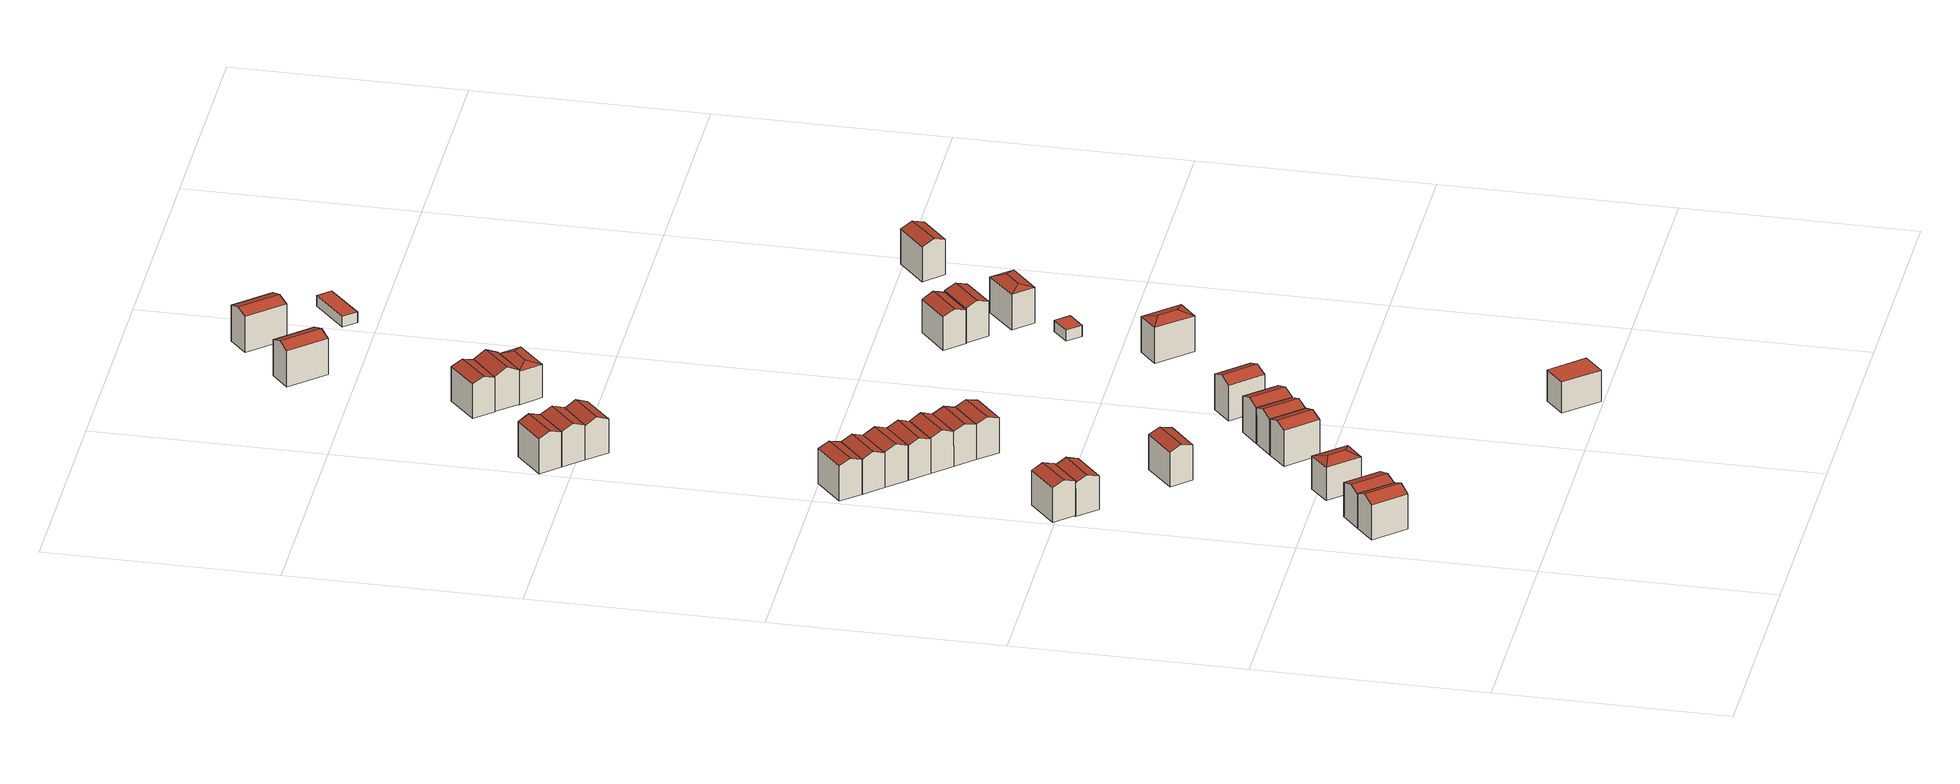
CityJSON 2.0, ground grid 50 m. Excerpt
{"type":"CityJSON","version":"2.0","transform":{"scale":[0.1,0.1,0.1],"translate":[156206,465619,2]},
"CityObjects":{
"building1":{"type":"Building","attributes":{"b3_bag_bag_overlap":0,"b3_bouwlagen":3,"b3_dak_type":"slanted","b3_extrusie":"standard","b3_h_dak_50p":10.98,"b3_h_dak_70p":11.37,"b3_h_dak_max":12.35,"b3_h_dak_min":8.84,"b3_h_maaiveld":3.07,"b3_h_nok":12.42,"b3_is_glas_dak":false,"b3_kas_warenhuis":false,"b3_kwaliteitsindicator":true,"b3_mutatie_ahn3_ahn4":false,"b3_mutatie_ahn4_ahn5":false,"b3_n_nok":3,"b3_n_vlakken":4,"b3_opp_buitenmuur":63.17,"b3_opp_dak_plat":0,"b3_opp_dak_schuin":60.24,"b3_opp_grond":46.14,"b3_opp_scheidingsmuur":130.45,"b3_rmse_lod12":1.21,"b3_rmse_lod13":1.21,"b3_rmse_lod22":0.187,"b3_t_run":31,"b3_val3dity_lod12":"[]","b3_val3dity_lod13":"[]","b3_val3dity_lod22":"[]","b3_volume_lod12":381.83,"b3_volume_lod13":381.83,"b3_volume_lod22":350.45,"geconstateerd":false,"oorspronkelijkbouwjaar":1989,"status":"Pand in gebruik"},"children":["building1-1"]},
"building1-1":{"type":"BuildingPart","parents":["building1"],"geometry":[{"type":"Solid","lod":"2.2","boundaries":[[[[0,1,2,3]],[[4,5,6,1,0]],[[7,6,5,8]],[[6,7,2,1]],[[7,8,9,3,2]],[[4,9,8,5]],[[9,4,0,3]]]],"semantics":{"surfaces":[{"type":"GroundSurface"},{"type":"WallSurface"},{"type":"RoofSurface"}],"values":[[0,1,2,1,1,2,1]]}}]},
"building2":{"type":"Building","attributes":{"b3_bag_bag_overlap":0,"b3_bouwlagen":3,"b3_dak_type":"slanted","b3_extrusie":"standard","b3_h_dak_50p":10.14,"b3_h_dak_70p":10.99,"b3_h_dak_max":12.25,"b3_h_dak_min":8.79,"b3_h_maaiveld":3.07,"b3_h_nok":12.4,"b3_is_glas_dak":false,"b3_kas_warenhuis":false,"b3_kwaliteitsindicator":false,"b3_mutatie_ahn3_ahn4":false,"b3_mutatie_ahn4_ahn5":false,"b3_n_nok":3,"b3_n_vlakken":5,"b3_opp_buitenmuur":120.42,"b3_opp_dak_plat":0,"b3_opp_dak_schuin":70.02,"b3_opp_grond":48.72,"b3_opp_scheidingsmuur":65.17,"b3_rmse_lod12":1.23,"b3_rmse_lod13":1.23,"b3_rmse_lod22":0.0437,"b3_t_run":43,"b3_val3dity_lod12":"[]","b3_val3dity_lod13":"[]","b3_val3dity_lod22":"[102]","b3_volume_lod12":389,"b3_volume_lod13":389,"b3_volume_lod22":353.54,"geconstateerd":false,"oorspronkelijkbouwjaar":1989,"status":"Pand in gebruik"},"children":["building2-1"]},
"building2-1":{"type":"BuildingPart","parents":["building2"],"geometry":[{"type":"Solid","lod":"2.2","boundaries":[[[[10,11,0,3]],[[12,13,14,15]],[[13,12,11,10]],[[12,15,16,0,11]],[[17,16,15,14]],[[16,17,3,0]],[[17,14,13,10,3]]]],"semantics":{"surfaces":[{"type":"GroundSurface"},{"type":"RoofSurface"},{"type":"WallSurface"}],"values":[[0,1,2,2,1,2,2]]}}]},
"building3":{"type":"Building","attributes":{"b3_bag_bag_overlap":0,"b3_bouwlagen":3,"b3_dak_type":"slanted","b3_extrusie":"standard","b3_h_dak_50p":10.69,"b3_h_dak_70p":11.42,"b3_h_dak_max":12.45,"b3_h_dak_min":9.1,"b3_h_maaiveld":3.35,"b3_h_nok":12.51,"b3_is_glas_dak":false,"b3_kas_warenhuis":false,"b3_kwaliteitsindicator":true,"b3_mutatie_ahn3_ahn4":false,"b3_mutatie_ahn4_ahn5":false,"b3_n_nok":1,"b3_n_vlakken":2,"b3_opp_buitenmuur":61.56,"b3_opp_dak_plat":0,"b3_opp_dak_schuin":58.92,"b3_opp_grond":45.25,"b3_opp_scheidingsmuur":123.88,"b3_rmse_lod12":1.24,"b3_rmse_lod13":1.24,"b3_rmse_lod22":0.0173,"b3_t_run":26,"b3_val3dity_lod12":"[]","b3_val3dity_lod13":"[]","b3_val3dity_lod22":"[]","b3_volume_lod12":366.42,"b3_volume_lod13":366.42,"b3_volume_lod22":335.42,"geconstateerd":false,"oorspronkelijkbouwjaar":1988,"status":"Pand in gebruik"},"children":["building3-1"]},
"building3-1":{"type":"BuildingPart","parents":["building3"],"geometry":[{"type":"Solid","lod":"2.2","boundaries":[[[[18,19,20,21]],[[22,23,24,25]],[[23,22,19,18]],[[22,25,26,20,19]],[[27,26,25,24]],[[26,27,21,20]],[[27,24,23,18,21]]]],"semantics":{"surfaces":[{"type":"GroundSurface"},{"type":"RoofSurface"},{"type":"WallSurface"}],"values":[[0,1,2,2,1,2,2]]}}]},
"building4":{"type":"Building","attributes":{"b3_bag_bag_overlap":0,"b3_bouwlagen":3,"b3_dak_type":"slanted","b3_extrusie":"standard","b3_h_dak_50p":10.3,"b3_h_dak_70p":10.97,"b3_h_dak_max":12.4,"b3_h_dak_min":9.08,"b3_h_maaiveld":3.22,"b3_h_nok":12.5,"b3_is_glas_dak":false,"b3_kas_warenhuis":false,"b3_kwaliteitsindicator":true,"b3_mutatie_ahn3_ahn4":false,"b3_mutatie_ahn4_ahn5":false,"b3_n_nok":1,"b3_n_vlakken":3,"b3_opp_buitenmuur":116.33,"b3_opp_dak_plat":0,"b3_opp_dak_schuin":62.72,"b3_opp_grond":47.18,"b3_opp_scheidingsmuur":62.07,"b3_rmse_lod12":1.08,"b3_rmse_lod13":1.08,"b3_rmse_lod22":0.0314,"b3_t_run":31,"b3_val3dity_lod12":"[]","b3_val3dity_lod13":"[]","b3_val3dity_lod22":"[]","b3_volume_lod12":365.57,"b3_volume_lod13":365.57,"b3_volume_lod22":340.13,"geconstateerd":false,"oorspronkelijkbouwjaar":1988,"status":"Pand in gebruik"},"children":["building4-1"]},
"building4-1":{"type":"BuildingPart","parents":["building4"],"geometry":[{"type":"Solid","lod":"2.2","boundaries":[[[[28,29,30,31]],[[32,33,34,29,28]],[[35,34,33,36]],[[34,35,30,29]],[[35,36,37,31,30]],[[32,37,36,33]],[[37,32,28,31]]]],"semantics":{"surfaces":[{"type":"GroundSurface"},{"type":"WallSurface"},{"type":"RoofSurface"}],"values":[[0,1,2,1,1,2,1]]}}]},
"building5":{"type":"Building","attributes":{"b3_bag_bag_overlap":0,"b3_bouwlagen":3,"b3_dak_type":"slanted","b3_extrusie":"standard","b3_h_dak_50p":10.14,"b3_h_dak_70p":10.88,"b3_h_dak_max":12.33,"b3_h_dak_min":8.93,"b3_h_maaiveld":3.07,"b3_h_nok":12.43,"b3_is_glas_dak":false,"b3_kas_warenhuis":false,"b3_kwaliteitsindicator":true,"b3_mutatie_ahn3_ahn4":false,"b3_mutatie_ahn4_ahn5":false,"b3_n_nok":1,"b3_n_vlakken":3,"b3_opp_buitenmuur":113.74,"b3_opp_dak_plat":0,"b3_opp_dak_schuin":61.59,"b3_opp_grond":45.91,"b3_opp_scheidingsmuur":63.94,"b3_rmse_lod12":1.09,"b3_rmse_lod13":1.09,"b3_rmse_lod22":0.0218,"b3_t_run":26,"b3_val3dity_lod12":"[]","b3_val3dity_lod13":"[]","b3_val3dity_lod22":"[]","b3_volume_lod12":356.31,"b3_volume_lod13":356.31,"b3_volume_lod22":331.97,"geconstateerd":false,"oorspronkelijkbouwjaar":1989,"status":"Pand in gebruik"},"children":["building5-1"]},
"building5-1":{"type":"BuildingPart","parents":["building5"],"geometry":[{"type":"Solid","lod":"2.2","boundaries":[[[[38,39,40,41]],[[42,43,44]],[[43,42,39,38]],[[45,42,44,46]],[[42,45,40,39]],[[47,45,46]],[[45,47,41,40]],[[43,47,46,44]],[[47,43,38,41]]]],"semantics":{"surfaces":[{"type":"GroundSurface"},{"type":"RoofSurface"},{"type":"WallSurface"}],"values":[[0,1,2,1,2,1,2,1,2]]}}]},
"building6":{"type":"Building","attributes":{"b3_bag_bag_overlap":0,"b3_bouwlagen":3,"b3_dak_type":"slanted","b3_extrusie":"standard","b3_h_dak_50p":10.78,"b3_h_dak_70p":11.47,"b3_h_dak_max":12.45,"b3_h_dak_min":9.11,"b3_h_maaiveld":3.31,"b3_h_nok":12.51,"b3_is_glas_dak":false,"b3_kas_warenhuis":false,"b3_kwaliteitsindicator":true,"b3_mutatie_ahn3_ahn4":false,"b3_mutatie_ahn4_ahn5":false,"b3_n_nok":1,"b3_n_vlakken":2,"b3_opp_buitenmuur":63.3,"b3_opp_dak_plat":0,"b3_opp_dak_schuin":59.78,"b3_opp_grond":45.93,"b3_opp_scheidingsmuur":124.53,"b3_rmse_lod12":1.24,"b3_rmse_lod13":1.24,"b3_rmse_lod22":0.0138,"b3_t_run":24,"b3_val3dity_lod12":"[]","b3_val3dity_lod13":"[]","b3_val3dity_lod22":"[]","b3_volume_lod12":374.99,"b3_volume_lod13":374.99,"b3_volume_lod22":343.19,"geconstateerd":false,"oorspronkelijkbouwjaar":1989,"status":"Pand in gebruik"},"children":["building6-1"]},
"building6-1":{"type":"BuildingPart","parents":["building6"],"geometry":[{"type":"Solid","lod":"2.2","boundaries":[[[[48,49,50,51]],[[52,53,54,49,48]],[[55,54,53,56]],[[54,55,50,49]],[[55,56,57,51,50]],[[52,57,56,53]],[[57,52,48,51]]]],"semantics":{"surfaces":[{"type":"GroundSurface"},{"type":"WallSurface"},{"type":"RoofSurface"}],"values":[[0,1,2,1,1,2,1]]}}]},
"building7":{"type":"Building","attributes":{"b3_bag_bag_overlap":0,"b3_bouwlagen":3,"b3_dak_type":"slanted","b3_extrusie":"standard","b3_h_dak_50p":10.8,"b3_h_dak_70p":11.47,"b3_h_dak_max":12.45,"b3_h_dak_min":9.11,"b3_h_maaiveld":3.3,"b3_h_nok":12.5,"b3_is_glas_dak":false,"b3_kas_warenhuis":false,"b3_kwaliteitsindicator":true,"b3_mutatie_ahn3_ahn4":false,"b3_mutatie_ahn4_ahn5":false,"b3_n_nok":1,"b3_n_vlakken":2,"b3_opp_buitenmuur":62.91,"b3_opp_dak_plat":0,"b3_opp_dak_schuin":58.6,"b3_opp_grond":45.24,"b3_opp_scheidingsmuur":125.12,"b3_rmse_lod12":1.22,"b3_rmse_lod13":1.22,"b3_rmse_lod22":0.0344,"b3_t_run":27,"b3_val3dity_lod12":"[]","b3_val3dity_lod13":"[]","b3_val3dity_lod22":"[]","b3_volume_lod12":369.64,"b3_volume_lod13":369.64,"b3_volume_lod22":339.29,"geconstateerd":false,"oorspronkelijkbouwjaar":1988,"status":"Pand in gebruik"},"children":["building7-1"]},
"building7-1":{"type":"BuildingPart","parents":["building7"],"geometry":[{"type":"Solid","lod":"2.2","boundaries":[[[[58,59,60,61]],[[62,63,64,65]],[[63,62,59,58]],[[62,65,66,60,59]],[[67,66,65,64]],[[66,67,61,60]],[[67,64,63,58,61]]]],"semantics":{"surfaces":[{"type":"GroundSurface"},{"type":"RoofSurface"},{"type":"WallSurface"}],"values":[[0,1,2,2,1,2,2]]}}]},
"building8":{"type":"Building","attributes":{"b3_bag_bag_overlap":0,"b3_bouwlagen":3,"b3_dak_type":"slanted","b3_extrusie":"standard","b3_h_dak_50p":10.76,"b3_h_dak_70p":11.44,"b3_h_dak_max":12.46,"b3_h_dak_min":9.1,"b3_h_maaiveld":3.3,"b3_h_nok":12.51,"b3_is_glas_dak":false,"b3_kas_warenhuis":false,"b3_kwaliteitsindicator":true,"b3_mutatie_ahn3_ahn4":false,"b3_mutatie_ahn4_ahn5":false,"b3_n_nok":1,"b3_n_vlakken":2,"b3_opp_buitenmuur":61.98,"b3_opp_dak_plat":0,"b3_opp_dak_schuin":58.8,"b3_opp_grond":45.21,"b3_opp_scheidingsmuur":125.09,"b3_rmse_lod12":1.22,"b3_rmse_lod13":1.22,"b3_rmse_lod22":0.0204,"b3_t_run":20,"b3_val3dity_lod12":"[]","b3_val3dity_lod13":"[]","b3_val3dity_lod22":"[]","b3_volume_lod12":368.35,"b3_volume_lod13":368.35,"b3_volume_lod22":337.91,"geconstateerd":false,"oorspronkelijkbouwjaar":1988,"status":"Pand in gebruik"},"children":["building8-1"]},
"building8-1":{"type":"BuildingPart","parents":["building8"],"geometry":[{"type":"Solid","lod":"2.2","boundaries":[[[[68,69,61,60]],[[70,71,72,73]],[[71,70,69,68]],[[70,73,74,61,69]],[[75,74,73,72]],[[74,75,60,61]],[[75,72,71,68,60]]]],"semantics":{"surfaces":[{"type":"GroundSurface"},{"type":"RoofSurface"},{"type":"WallSurface"}],"values":[[0,1,2,2,1,2,2]]}}]},
"building9":{"type":"Building","attributes":{"b3_bag_bag_overlap":0,"b3_bouwlagen":3,"b3_dak_type":"slanted","b3_extrusie":"standard","b3_h_dak_50p":10.79,"b3_h_dak_70p":11.53,"b3_h_dak_max":12.46,"b3_h_dak_min":9.15,"b3_h_maaiveld":3.3,"b3_h_nok":12.55,"b3_is_glas_dak":false,"b3_kas_warenhuis":false,"b3_kwaliteitsindicator":true,"b3_mutatie_ahn3_ahn4":false,"b3_mutatie_ahn4_ahn5":false,"b3_n_nok":1,"b3_n_vlakken":2,"b3_opp_buitenmuur":63.76,"b3_opp_dak_plat":0,"b3_opp_dak_schuin":59.81,"b3_opp_grond":46.13,"b3_opp_scheidingsmuur":125.31,"b3_rmse_lod12":1.23,"b3_rmse_lod13":1.23,"b3_rmse_lod22":0.0345,"b3_t_run":25,"b3_val3dity_lod12":"[]","b3_val3dity_lod13":"[]","b3_val3dity_lod22":"[]","b3_volume_lod12":378.96,"b3_volume_lod13":378.96,"b3_volume_lod22":345.76,"geconstateerd":false,"oorspronkelijkbouwjaar":1988,"status":"Pand in gebruik"},"children":["building9-1"]},
"building9-1":{"type":"BuildingPart","parents":["building9"],"geometry":[{"type":"Solid","lod":"2.2","boundaries":[[[[76,77,69,68]],[[78,79,80,81]],[[79,78,77,76]],[[78,81,82,69,77]],[[83,82,81,80]],[[82,83,68,69]],[[83,80,79,76,68]]]],"semantics":{"surfaces":[{"type":"GroundSurface"},{"type":"RoofSurface"},{"type":"WallSurface"}],"values":[[0,1,2,2,1,2,2]]}}]},
"building10":{"type":"Building","attributes":{"b3_bag_bag_overlap":0,"b3_bouwlagen":3,"b3_dak_type":"slanted","b3_extrusie":"standard","b3_h_dak_50p":10.67,"b3_h_dak_70p":11.39,"b3_h_dak_max":12.36,"b3_h_dak_min":8.96,"b3_h_maaiveld":3.04,"b3_h_nok":12.42,"b3_is_glas_dak":false,"b3_kas_warenhuis":false,"b3_kwaliteitsindicator":true,"b3_mutatie_ahn3_ahn4":false,"b3_mutatie_ahn4_ahn5":false,"b3_n_nok":1,"b3_n_vlakken":2,"b3_opp_buitenmuur":63.64,"b3_opp_dak_plat":0,"b3_opp_dak_schuin":59.78,"b3_opp_grond":45.91,"b3_opp_scheidingsmuur":128.6,"b3_rmse_lod12":1.26,"b3_rmse_lod13":1.26,"b3_rmse_lod22":0.0159,"b3_t_run":24,"b3_val3dity_lod12":"[]","b3_val3dity_lod13":"[]","b3_val3dity_lod22":"[]","b3_volume_lod12":382.24,"b3_volume_lod13":382.24,"b3_volume_lod22":349.47,"geconstateerd":false,"oorspronkelijkbouwjaar":1989,"status":"Pand in gebruik"},"children":["building10-1"]},
"building10-1":{"type":"BuildingPart","parents":["building10"],"geometry":[{"type":"Solid","lod":"2.2","boundaries":[[[[84,85,86,87]],[[88,89,90,91]],[[89,88,85,84]],[[88,91,92,86,85]],[[93,92,91,90]],[[92,93,87,86]],[[93,90,89,84,87]]]],"semantics":{"surfaces":[{"type":"GroundSurface"},{"type":"RoofSurface"},{"type":"WallSurface"}],"values":[[0,1,2,2,1,2,2]]}}]},
"building11":{"type":"Building","attributes":{"b3_bag_bag_overlap":0,"b3_bouwlagen":3,"b3_dak_type":"slanted","b3_extrusie":"standard","b3_h_dak_50p":10.85,"b3_h_dak_70p":11.47,"b3_h_dak_max":12.46,"b3_h_dak_min":9.09,"b3_h_maaiveld":3.29,"b3_h_nok":12.51,"b3_is_glas_dak":false,"b3_kas_warenhuis":false,"b3_kwaliteitsindicator":true,"b3_mutatie_ahn3_ahn4":false,"b3_mutatie_ahn4_ahn5":false,"b3_n_nok":1,"b3_n_vlakken":2,"b3_opp_buitenmuur":63.22,"b3_opp_dak_plat":0,"b3_opp_dak_schuin":58.27,"b3_opp_grond":45.2,"b3_opp_scheidingsmuur":125.66,"b3_rmse_lod12":1.17,"b3_rmse_lod13":1.17,"b3_rmse_lod22":0.0352,"b3_t_run":22,"b3_val3dity_lod12":"[]","b3_val3dity_lod13":"[]","b3_val3dity_lod22":"[]","b3_volume_lod12":368.53,"b3_volume_lod13":368.53,"b3_volume_lod22":340.18,"geconstateerd":false,"oorspronkelijkbouwjaar":1988,"status":"Pand in gebruik"},"children":["building11-1"]},
"building11-1":{"type":"BuildingPart","parents":["building11"],"geometry":[{"type":"Solid","lod":"2.2","boundaries":[[[[94,95,77,76]],[[96,97,98,99]],[[97,96,95,94]],[[96,99,100,77,95]],[[101,100,99,98]],[[100,101,76,77]],[[101,98,97,94,76]]]],"semantics":{"surfaces":[{"type":"GroundSurface"},{"type":"RoofSurface"},{"type":"WallSurface"}],"values":[[0,1,2,2,1,2,2]]}}]},
"building12":{"type":"Building","attributes":{"b3_bag_bag_overlap":0,"b3_bouwlagen":3,"b3_dak_type":"slanted","b3_extrusie":"standard","b3_h_dak_50p":10.86,"b3_h_dak_70p":11.53,"b3_h_dak_max":12.45,"b3_h_dak_min":9.11,"b3_h_maaiveld":3.29,"b3_h_nok":12.54,"b3_is_glas_dak":false,"b3_kas_warenhuis":false,"b3_kwaliteitsindicator":true,"b3_mutatie_ahn3_ahn4":false,"b3_mutatie_ahn4_ahn5":false,"b3_n_nok":1,"b3_n_vlakken":2,"b3_opp_buitenmuur":62.76,"b3_opp_dak_plat":0,"b3_opp_dak_schuin":58.73,"b3_opp_grond":45.23,"b3_opp_scheidingsmuur":125.63,"b3_rmse_lod12":1.23,"b3_rmse_lod13":1.23,"b3_rmse_lod22":0.0441,"b3_t_run":27,"b3_val3dity_lod12":"[]","b3_val3dity_lod13":"[]","b3_val3dity_lod22":"[]","b3_volume_lod12":371.73,"b3_volume_lod13":371.73,"b3_volume_lod22":339.98,"geconstateerd":false,"oorspronkelijkbouwjaar":1988,"status":"Pand in gebruik"},"children":["building12-1"]},
"building12-1":{"type":"BuildingPart","parents":["building12"],"geometry":[{"type":"Solid","lod":"2.2","boundaries":[[[[102,103,95,94]],[[104,105,106,107]],[[105,104,103,102]],[[104,107,108,95,103]],[[109,108,107,106]],[[108,109,94,95]],[[109,106,105,102,94]]]],"semantics":{"surfaces":[{"type":"GroundSurface"},{"type":"RoofSurface"},{"type":"WallSurface"}],"values":[[0,1,2,2,1,2,2]]}}]},
"building13":{"type":"Building","attributes":{"b3_bag_bag_overlap":0,"b3_bouwlagen":3,"b3_dak_type":"slanted","b3_extrusie":"standard","b3_h_dak_50p":10.99,"b3_h_dak_70p":11.38,"b3_h_dak_max":12.35,"b3_h_dak_min":8.95,"b3_h_maaiveld":3.04,"b3_h_nok":12.38,"b3_is_glas_dak":false,"b3_kas_warenhuis":false,"b3_kwaliteitsindicator":true,"b3_mutatie_ahn3_ahn4":false,"b3_mutatie_ahn4_ahn5":false,"b3_n_nok":3,"b3_n_vlakken":4,"b3_opp_buitenmuur":69.8,"b3_opp_dak_plat":0,"b3_opp_dak_schuin":63.1,"b3_opp_grond":46.1,"b3_opp_scheidingsmuur":128.73,"b3_rmse_lod12":1.18,"b3_rmse_lod13":1.18,"b3_rmse_lod22":0.0569,"b3_t_run":33,"b3_val3dity_lod12":"[]","b3_val3dity_lod13":"[]","b3_val3dity_lod22":"[]","b3_volume_lod12":382.16,"b3_volume_lod13":382.16,"b3_volume_lod22":353.47,"geconstateerd":false,"oorspronkelijkbouwjaar":1989,"status":"Pand in gebruik"},"children":["building13-1"]},
"building13-1":{"type":"BuildingPart","parents":["building13"],"geometry":[{"type":"Solid","lod":"2.2","boundaries":[[[[110,111,85,84]],[[112,113,114,115]],[[113,112,111,110]],[[112,115,116,85,111]],[[117,116,115,114]],[[116,117,84,85]],[[117,114,113,110,84]]]],"semantics":{"surfaces":[{"type":"GroundSurface"},{"type":"RoofSurface"},{"type":"WallSurface"}],"values":[[0,1,2,2,1,2,2]]}}]},
"building14":{"type":"Building","attributes":{"b3_bag_bag_overlap":0,"b3_bouwlagen":3,"b3_dak_type":"slanted","b3_extrusie":"standard","b3_h_dak_50p":10.82,"b3_h_dak_70p":11.48,"b3_h_dak_max":12.45,"b3_h_dak_min":9.11,"b3_h_maaiveld":3.31,"b3_h_nok":12.5,"b3_is_glas_dak":false,"b3_kas_warenhuis":false,"b3_kwaliteitsindicator":true,"b3_mutatie_ahn3_ahn4":false,"b3_mutatie_ahn4_ahn5":false,"b3_n_nok":1,"b3_n_vlakken":2,"b3_opp_buitenmuur":63.06,"b3_opp_dak_plat":0,"b3_opp_dak_schuin":58.24,"b3_opp_grond":45.22,"b3_opp_scheidingsmuur":125.43,"b3_rmse_lod12":1.19,"b3_rmse_lod13":1.19,"b3_rmse_lod22":0.0381,"b3_t_run":20,"b3_val3dity_lod12":"[]","b3_val3dity_lod13":"[]","b3_val3dity_lod22":"[]","b3_volume_lod12":368.29,"b3_volume_lod13":368.29,"b3_volume_lod22":339.5,"geconstateerd":false,"oorspronkelijkbouwjaar":1988,"status":"Pand in gebruik"},"children":["building14-1"]},
"building14-1":{"type":"BuildingPart","parents":["building14"],"geometry":[{"type":"Solid","lod":"2.2","boundaries":[[[[102,118,119,103]],[[105,120,121,118,102]],[[122,121,120,123]],[[121,122,119,118]],[[122,123,104,103,119]],[[105,104,123,120]],[[104,105,102,103]]]],"semantics":{"surfaces":[{"type":"GroundSurface"},{"type":"WallSurface"},{"type":"RoofSurface"}],"values":[[0,1,2,1,1,2,1]]}}]},
"building15":{"type":"Building","attributes":{"b3_bag_bag_overlap":0,"b3_bouwlagen":3,"b3_dak_type":"slanted","b3_extrusie":"standard","b3_h_dak_50p":10.87,"b3_h_dak_70p":11.52,"b3_h_dak_max":12.45,"b3_h_dak_min":9.11,"b3_h_maaiveld":3.31,"b3_h_nok":12.51,"b3_is_glas_dak":false,"b3_kas_warenhuis":false,"b3_kwaliteitsindicator":true,"b3_mutatie_ahn3_ahn4":false,"b3_mutatie_ahn4_ahn5":false,"b3_n_nok":1,"b3_n_vlakken":2,"b3_opp_buitenmuur":62.38,"b3_opp_dak_plat":0,"b3_opp_dak_schuin":58.51,"b3_opp_grond":45.23,"b3_opp_scheidingsmuur":125.49,"b3_rmse_lod12":1.19,"b3_rmse_lod13":1.19,"b3_rmse_lod22":0.04,"b3_t_run":19,"b3_val3dity_lod12":"[]","b3_val3dity_lod13":"[]","b3_val3dity_lod22":"[]","b3_volume_lod12":369.53,"b3_volume_lod13":369.53,"b3_volume_lod22":338.88,"geconstateerd":false,"oorspronkelijkbouwjaar":1988,"status":"Pand in gebruik"},"children":["building15-1"]},
"building15-1":{"type":"BuildingPart","parents":["building15"],"geometry":[{"type":"Solid","lod":"2.2","boundaries":[[[[124,119,118,125]],[[126,127,122,119,124]],[[121,122,127,128]],[[122,121,118,119]],[[121,128,129,125,118]],[[126,129,128,127]],[[129,126,124,125]]]],"semantics":{"surfaces":[{"type":"GroundSurface"},{"type":"WallSurface"},{"type":"RoofSurface"}],"values":[[0,1,2,1,1,2,1]]}}]},
"building16":{"type":"Building","attributes":{"b3_bag_bag_overlap":0,"b3_bouwlagen":3,"b3_dak_type":"slanted","b3_extrusie":"standard","b3_h_dak_50p":10.87,"b3_h_dak_70p":11.46,"b3_h_dak_max":12.35,"b3_h_dak_min":8.95,"b3_h_maaiveld":3.04,"b3_h_nok":12.44,"b3_is_glas_dak":false,"b3_kas_warenhuis":false,"b3_kwaliteitsindicator":true,"b3_mutatie_ahn3_ahn4":false,"b3_mutatie_ahn4_ahn5":false,"b3_n_nok":1,"b3_n_vlakken":3,"b3_opp_buitenmuur":62.99,"b3_opp_dak_plat":0,"b3_opp_dak_schuin":59.35,"b3_opp_grond":45.52,"b3_opp_scheidingsmuur":129.18,"b3_rmse_lod12":1.2,"b3_rmse_lod13":1.2,"b3_rmse_lod22":0.206,"b3_t_run":29,"b3_val3dity_lod12":"[]","b3_val3dity_lod13":"[]","b3_val3dity_lod22":"[]","b3_volume_lod12":379.01,"b3_volume_lod13":379.01,"b3_volume_lod22":347.38,"geconstateerd":false,"oorspronkelijkbouwjaar":1989,"status":"Pand in gebruik"},"children":["building16-1"]},
"building16-1":{"type":"BuildingPart","parents":["building16"],"geometry":[{"type":"Solid","lod":"2.2","boundaries":[[[[111,110,130,131]],[[132,133,134,135]],[[133,132,110,111]],[[132,135,136,130,110]],[[137,136,135,134]],[[136,137,131,130]],[[137,134,133,111,131]]]],"semantics":{"surfaces":[{"type":"GroundSurface"},{"type":"RoofSurface"},{"type":"WallSurface"}],"values":[[0,1,2,2,1,2,2]]}}]},
"building17":{"type":"Building","attributes":{"b3_bag_bag_overlap":0,"b3_bouwlagen":3,"b3_dak_type":"slanted","b3_extrusie":"standard","b3_h_dak_50p":10.84,"b3_h_dak_70p":11.39,"b3_h_dak_max":12.27,"b3_h_dak_min":8.92,"b3_h_maaiveld":3.12,"b3_h_nok":12.32,"b3_is_glas_dak":false,"b3_kas_warenhuis":false,"b3_kwaliteitsindicator":true,"b3_mutatie_ahn3_ahn4":false,"b3_mutatie_ahn4_ahn5":false,"b3_n_nok":1,"b3_n_vlakken":3,"b3_opp_buitenmuur":61.46,"b3_opp_dak_plat":0,"b3_opp_dak_schuin":57.7,"b3_opp_grond":44.39,"b3_opp_scheidingsmuur":124.53,"b3_rmse_lod12":1.17,"b3_rmse_lod13":1.17,"b3_rmse_lod22":0.207,"b3_t_run":20,"b3_val3dity_lod12":"[]","b3_val3dity_lod13":"[]","b3_val3dity_lod22":"[]","b3_volume_lod12":362.32,"b3_volume_lod13":362.32,"b3_volume_lod22":331.83,"geconstateerd":false,"oorspronkelijkbouwjaar":1988,"status":"Pand in gebruik"},"children":["building17-1"]},
"building17-1":{"type":"BuildingPart","parents":["building17"],"geometry":[{"type":"Solid","lod":"2.2","boundaries":[[[[138,139,140,141]],[[142,143,144,139,138]],[[145,144,143,146]],[[144,145,140,139]],[[145,146,147,141,140]],[[142,147,146,143]],[[147,142,138,141]]]],"semantics":{"surfaces":[{"type":"GroundSurface"},{"type":"WallSurface"},{"type":"RoofSurface"}],"values":[[0,1,2,1,1,2,1]]}}]},
"building18":{"type":"Building","attributes":{"b3_bag_bag_overlap":0,"b3_bouwlagen":3,"b3_dak_type":"slanted","b3_extrusie":"standard","b3_h_dak_50p":11.07,"b3_h_dak_70p":11.37,"b3_h_dak_max":12.25,"b3_h_dak_min":8.93,"b3_h_maaiveld":3.11,"b3_h_nok":12.39,"b3_is_glas_dak":false,"b3_kas_warenhuis":false,"b3_kwaliteitsindicator":true,"b3_mutatie_ahn3_ahn4":false,"b3_mutatie_ahn4_ahn5":false,"b3_n_nok":1,"b3_n_vlakken":4,"b3_opp_buitenmuur":65.74,"b3_opp_dak_plat":0,"b3_opp_dak_schuin":60.49,"b3_opp_grond":46.64,"b3_opp_scheidingsmuur":125.31,"b3_rmse_lod12":1.09,"b3_rmse_lod13":1.09,"b3_rmse_lod22":0.323,"b3_t_run":21,"b3_val3dity_lod12":"[]","b3_val3dity_lod13":"[]","b3_val3dity_lod22":"[]","b3_volume_lod12":382.56,"b3_volume_lod13":382.56,"b3_volume_lod22":351.75,"geconstateerd":false,"oorspronkelijkbouwjaar":1988,"status":"Pand in gebruik"},"children":["building18-1"]},
"building18-1":{"type":"BuildingPart","parents":["building18"],"geometry":[{"type":"Solid","lod":"2.2","boundaries":[[[[148,149,140,139]],[[150,151,152,153]],[[151,150,149,148]],[[150,153,145,140,149]],[[144,145,153,152]],[[145,144,139,140]],[[144,152,151,148,139]]]],"semantics":{"surfaces":[{"type":"GroundSurface"},{"type":"RoofSurface"},{"type":"WallSurface"}],"values":[[0,1,2,2,1,2,2]]}}]},
"building19":{"type":"Building","attributes":{"b3_bag_bag_overlap":0,"b3_bouwlagen":3,"b3_dak_type":"slanted","b3_extrusie":"standard","b3_h_dak_50p":9.94,"b3_h_dak_70p":10.26,"b3_h_dak_max":11.01,"b3_h_dak_min":8.54,"b3_h_maaiveld":2.92,"b3_is_glas_dak":false,"b3_kas_warenhuis":false,"b3_kwaliteitsindicator":true,"b3_mutatie_ahn3_ahn4":false,"b3_mutatie_ahn4_ahn5":false,"b3_n_nok":0,"b3_n_vlakken":4,"b3_opp_buitenmuur":155.82,"b3_opp_dak_plat":0,"b3_opp_dak_schuin":54.4,"b3_opp_grond":53.81,"b3_opp_scheidingsmuur":56.39,"b3_rmse_lod12":0.748,"b3_rmse_lod13":0.748,"b3_rmse_lod22":0.0832,"b3_t_run":37,"b3_val3dity_lod12":"[]","b3_val3dity_lod13":"[]","b3_val3dity_lod22":"[]","b3_volume_lod12":394.16,"b3_volume_lod13":394.16,"b3_volume_lod22":375.15,"geconstateerd":false,"oorspronkelijkbouwjaar":1988,"status":"Pand in gebruik"},"children":["building19-1"]},
"building19-1":{"type":"BuildingPart","parents":["building19"],"geometry":[{"type":"Solid","lod":"2.2","boundaries":[[[[154,155,156,157]],[[158,159,160,161]],[[161,160,155,154]],[[160,159,156,155]],[[159,158,157,156]],[[158,161,154,157]]]],"semantics":{"surfaces":[{"type":"GroundSurface"},{"type":"RoofSurface"},{"type":"WallSurface"}],"values":[[0,1,2,2,2,2]]}}]},
"building20":{"type":"Building","attributes":{"b3_bag_bag_overlap":0,"b3_bouwlagen":3,"b3_dak_type":"slanted","b3_extrusie":"standard","b3_h_dak_50p":10.05,"b3_h_dak_70p":10.88,"b3_h_dak_max":12.26,"b3_h_dak_min":8.88,"b3_h_maaiveld":3.11,"b3_h_nok":12.33,"b3_is_glas_dak":false,"b3_kas_warenhuis":false,"b3_kwaliteitsindicator":true,"b3_mutatie_ahn3_ahn4":false,"b3_mutatie_ahn4_ahn5":false,"b3_n_nok":1,"b3_n_vlakken":4,"b3_opp_buitenmuur":112.59,"b3_opp_dak_plat":0,"b3_opp_dak_schuin":63.08,"b3_opp_grond":46.91,"b3_opp_scheidingsmuur":62.68,"b3_rmse_lod12":1.22,"b3_rmse_lod13":1.22,"b3_rmse_lod22":0.199,"b3_t_run":35,"b3_val3dity_lod12":"[]","b3_val3dity_lod13":"[]","b3_val3dity_lod22":"[]","b3_volume_lod12":371.85,"b3_volume_lod13":371.85,"b3_volume_lod22":334.67,"geconstateerd":false,"oorspronkelijkbouwjaar":1988,"status":"Pand in gebruik"},"children":["building20-1"]},
"building20-1":{"type":"BuildingPart","parents":["building20"],"geometry":[{"type":"Solid","lod":"2.2","boundaries":[[[[162,149,148,163]],[[164,165,166,149,162]],[[167,166,165,168]],[[166,167,148,149]],[[167,168,169,163,148]],[[164,169,168,165]],[[169,164,162,163]]]],"semantics":{"surfaces":[{"type":"GroundSurface"},{"type":"WallSurface"},{"type":"RoofSurface"}],"values":[[0,1,2,1,1,2,1]]}}]},
"building21":{"type":"Building","attributes":{"b3_bag_bag_overlap":0,"b3_bouwlagen":3,"b3_dak_type":"slanted","b3_extrusie":"standard","b3_h_dak_50p":11.11,"b3_h_dak_70p":11.37,"b3_h_dak_max":12.36,"b3_h_dak_min":8.93,"b3_h_maaiveld":3.04,"b3_h_nok":12.41,"b3_is_glas_dak":false,"b3_kas_warenhuis":false,"b3_kwaliteitsindicator":true,"b3_mutatie_ahn3_ahn4":false,"b3_mutatie_ahn4_ahn5":false,"b3_n_nok":3,"b3_n_vlakken":5,"b3_opp_buitenmuur":73.11,"b3_opp_dak_plat":3.77,"b3_opp_dak_schuin":60.34,"b3_opp_grond":46,"b3_opp_scheidingsmuur":128.65,"b3_rmse_lod12":1.13,"b3_rmse_lod13":1.13,"b3_rmse_lod22":0.207,"b3_t_run":26,"b3_val3dity_lod12":"[]","b3_val3dity_lod13":"[]","b3_val3dity_lod22":"[]","b3_volume_lod12":382.13,"b3_volume_lod13":382.13,"b3_volume_lod22":355.22,"geconstateerd":false,"oorspronkelijkbouwjaar":1989,"status":"Pand in gebruik"},"children":["building21-1"]},
"building21-1":{"type":"BuildingPart","parents":["building21"],"geometry":[{"type":"Solid","lod":"2.2","boundaries":[[[[170,171,172,173]],[[174,175,176,177]],[[175,174,171,170]],[[174,177,178,172,171]],[[179,178,177,176]],[[178,179,173,172]],[[179,176,175,170,173]]]],"semantics":{"surfaces":[{"type":"GroundSurface"},{"type":"RoofSurface"},{"type":"WallSurface"}],"values":[[0,1,2,2,1,2,2]]}}]},
"building22":{"type":"Building","attributes":{"b3_bag_bag_overlap":0,"b3_bouwlagen":3,"b3_dak_type":"slanted","b3_extrusie":"standard","b3_h_dak_50p":10.49,"b3_h_dak_70p":11.22,"b3_h_dak_max":12.25,"b3_h_dak_min":8.92,"b3_h_maaiveld":3.13,"b3_h_nok":12.31,"b3_is_glas_dak":false,"b3_kas_warenhuis":false,"b3_kwaliteitsindicator":true,"b3_mutatie_ahn3_ahn4":false,"b3_mutatie_ahn4_ahn5":false,"b3_n_nok":1,"b3_n_vlakken":2,"b3_opp_buitenmuur":60.6,"b3_opp_dak_plat":0,"b3_opp_dak_schuin":57.14,"b3_opp_grond":44.19,"b3_opp_scheidingsmuur":124.75,"b3_rmse_lod12":1.22,"b3_rmse_lod13":1.22,"b3_rmse_lod22":0.0114,"b3_t_run":22,"b3_val3dity_lod12":"[]","b3_val3dity_lod13":"[]","b3_val3dity_lod22":"[]","b3_volume_lod12":357.81,"b3_volume_lod13":357.81,"b3_volume_lod22":329.2,"geconstateerd":false,"oorspronkelijkbouwjaar":1988,"status":"Pand in gebruik"},"children":["building22-1"]},
"building22-1":{"type":"BuildingPart","parents":["building22"],"geometry":[{"type":"Solid","lod":"2.2","boundaries":[[[[180,181,182,183]],[[184,185,186,181,180]],[[187,186,185,188]],[[186,187,182,181]],[[187,188,189,183,182]],[[184,189,188,185]],[[189,184,180,183]]]],"semantics":{"surfaces":[{"type":"GroundSurface"},{"type":"WallSurface"},{"type":"RoofSurface"}],"values":[[0,1,2,1,1,2,1]]}}]},
"building23":{"type":"Building","attributes":{"b3_bag_bag_overlap":0,"b3_bouwlagen":3,"b3_dak_type":"slanted","b3_extrusie":"standard","b3_h_dak_50p":11.09,"b3_h_dak_70p":11.4,"b3_h_dak_max":12.27,"b3_h_dak_min":8.9,"b3_h_maaiveld":3.15,"b3_h_nok":12.35,"b3_is_glas_dak":false,"b3_kas_warenhuis":false,"b3_kwaliteitsindicator":true,"b3_mutatie_ahn3_ahn4":false,"b3_mutatie_ahn4_ahn5":false,"b3_n_nok":1,"b3_n_vlakken":4,"b3_opp_buitenmuur":69.62,"b3_opp_dak_plat":3.66,"b3_opp_dak_schuin":61.89,"b3_opp_grond":47.49,"b3_opp_scheidingsmuur":124.64,"b3_rmse_lod12":1.09,"b3_rmse_lod13":1.09,"b3_rmse_lod22":0.221,"b3_t_run":23,"b3_val3dity_lod12":"[]","b3_val3dity_lod13":"[]","b3_val3dity_lod22":"[]","b3_volume_lod12":386.94,"b3_volume_lod13":386.94,"b3_volume_lod22":355.94,"geconstateerd":false,"oorspronkelijkbouwjaar":1988,"status":"Pand in gebruik"},"children":["building23-1"]},
"building23-1":{"type":"BuildingPart","parents":["building23"],"geometry":[{"type":"Solid","lod":"2.2","boundaries":[[[[190,191,192,193]],[[194,195,196,197]],[[195,194,191,190]],[[194,197,198,192,191]],[[199,198,197,196]],[[198,199,193,192]],[[199,196,195,190,193]]]],"semantics":{"surfaces":[{"type":"GroundSurface"},{"type":"RoofSurface"},{"type":"WallSurface"}],"values":[[0,1,2,2,1,2,2]]}}]},
"building24":{"type":"Building","attributes":{"b3_bag_bag_overlap":0,"b3_bouwlagen":3,"b3_dak_type":"slanted","b3_extrusie":"standard","b3_h_dak_50p":10.1,"b3_h_dak_70p":10.83,"b3_h_dak_max":12.24,"b3_h_dak_min":8.93,"b3_h_maaiveld":3.13,"b3_h_nok":12.29,"b3_is_glas_dak":false,"b3_kas_warenhuis":false,"b3_kwaliteitsindicator":true,"b3_mutatie_ahn3_ahn4":false,"b3_mutatie_ahn4_ahn5":false,"b3_n_nok":1,"b3_n_vlakken":4,"b3_opp_buitenmuur":112.11,"b3_opp_dak_plat":0,"b3_opp_dak_schuin":61.86,"b3_opp_grond":46.18,"b3_opp_scheidingsmuur":62.44,"b3_rmse_lod12":1.12,"b3_rmse_lod13":1.12,"b3_rmse_lod22":0.11,"b3_t_run":25,"b3_val3dity_lod12":"[]","b3_val3dity_lod13":"[]","b3_val3dity_lod22":"[]","b3_volume_lod12":359.36,"b3_volume_lod13":359.36,"b3_volume_lod22":329.5,"geconstateerd":false,"oorspronkelijkbouwjaar":1988,"status":"Pand in gebruik"},"children":["building24-1"]},
"building24-1":{"type":"BuildingPart","parents":["building24"],"geometry":[{"type":"Solid","lod":"2.2","boundaries":[[[[200,201,202,203]],[[204,205,206]],[[205,204,201,200]],[[207,204,206,208]],[[204,207,202,201]],[[209,207,208]],[[207,209,203,202]],[[205,209,208,206]],[[209,205,200,203]]]],"semantics":{"surfaces":[{"type":"GroundSurface"},{"type":"RoofSurface"},{"type":"WallSurface"}],"values":[[0,1,2,1,2,1,2,1,2]]}}]},
"building25":{"type":"Building","attributes":{"b3_bag_bag_overlap":0,"b3_bouwlagen":3,"b3_dak_type":"slanted","b3_extrusie":"standard","b3_h_dak_50p":11.51,"b3_h_dak_70p":11.54,"b3_h_dak_max":12.37,"b3_h_dak_min":8.86,"b3_h_maaiveld":3.06,"b3_h_nok":12.22,"b3_is_glas_dak":false,"b3_kas_warenhuis":false,"b3_kwaliteitsindicator":true,"b3_mutatie_ahn3_ahn4":false,"b3_mutatie_ahn4_ahn5":false,"b3_n_nok":1,"b3_n_vlakken":4,"b3_opp_buitenmuur":89.93,"b3_opp_dak_plat":21.65,"b3_opp_dak_schuin":33.2,"b3_opp_grond":50.49,"b3_opp_scheidingsmuur":140.82,"b3_rmse_lod12":1.21,"b3_rmse_lod13":1.21,"b3_rmse_lod22":0.149,"b3_t_run":32,"b3_val3dity_lod12":"[]","b3_val3dity_lod13":"[]","b3_val3dity_lod22":"[]","b3_volume_lod12":428.29,"b3_volume_lod13":428.29,"b3_volume_lod22":399.06,"geconstateerd":false,"oorspronkelijkbouwjaar":1989,"status":"Pand in gebruik"},"children":["building25-1"]},
"building25-1":{"type":"BuildingPart","parents":["building25"],"geometry":[{"type":"Solid","lod":"2.2","boundaries":[[[[210,211,212,213]],[[214,215,216,217]],[[215,214,211,210]],[[218,214,217]],[[214,218,212,211]],[[219,218,217,216]],[[218,219,213,212]],[[215,219,216]],[[219,215,210,213]]]],"semantics":{"surfaces":[{"type":"GroundSurface"},{"type":"RoofSurface"},{"type":"WallSurface"}],"values":[[0,1,2,1,2,1,2,1,2]]}}]},
"building26":{"type":"Building","attributes":{"b3_bag_bag_overlap":0,"b3_bouwlagen":3,"b3_dak_type":"slanted","b3_extrusie":"standard","b3_h_dak_50p":11.36,"b3_h_dak_70p":11.38,"b3_h_dak_max":12.2,"b3_h_dak_min":8.68,"b3_h_maaiveld":3.03,"b3_h_nok":12.23,"b3_is_glas_dak":false,"b3_kas_warenhuis":false,"b3_kwaliteitsindicator":true,"b3_mutatie_ahn3_ahn4":false,"b3_mutatie_ahn4_ahn5":false,"b3_n_nok":2,"b3_n_vlakken":4,"b3_opp_buitenmuur":72.62,"b3_opp_dak_plat":19.97,"b3_opp_dak_schuin":43.55,"b3_opp_grond":53.74,"b3_opp_scheidingsmuur":151.78,"b3_rmse_lod12":1.2,"b3_rmse_lod13":1.2,"b3_rmse_lod22":0.0879,"b3_t_run":33,"b3_val3dity_lod12":"[]","b3_val3dity_lod13":"[]","b3_val3dity_lod22":"[]","b3_volume_lod12":448.7,"b3_volume_lod13":448.7,"b3_volume_lod22":414.8,"geconstateerd":false,"oorspronkelijkbouwjaar":1988,"status":"Pand in gebruik"},"children":["building26-1"]},
"building26-1":{"type":"BuildingPart","parents":["building26"],"geometry":[{"type":"Solid","lod":"2.2","boundaries":[[[[220,221,222,223]],[[224,225,226,221,220]],[[227,226,225,228]],[[226,227,222,221]],[[227,228,229,223,222]],[[224,229,228,225]],[[229,224,220,223]]]],"semantics":{"surfaces":[{"type":"GroundSurface"},{"type":"WallSurface"},{"type":"RoofSurface"}],"values":[[0,1,2,1,1,2,1]]}}]},
"building27":{"type":"Building","attributes":{"b3_dak_type":"horizontal","b3_extrusie":"standard","b3_h_dak_50p":5.72,"b3_h_dak_70p":5.73,"b3_h_dak_max":5.92,"b3_h_dak_min":5.64,"b3_h_maaiveld":3.12,"b3_is_glas_dak":false,"b3_kas_warenhuis":false,"b3_kwaliteitsindicator":true,"b3_mutatie_ahn3_ahn4":false,"b3_mutatie_ahn4_ahn5":false,"b3_n_nok":0,"b3_n_vlakken":1,"b3_opp_buitenmuur":43.57,"b3_opp_dak_plat":17.31,"b3_opp_dak_schuin":0,"b3_opp_grond":17.31,"b3_opp_scheidingsmuur":0,"b3_rmse_lod12":0.0536,"b3_rmse_lod13":0.0536,"b3_rmse_lod22":0.0505,"b3_t_run":18,"b3_val3dity_lod12":"[]","b3_val3dity_lod13":"[]","b3_val3dity_lod22":"[]","b3_volume_lod12":45.13,"b3_volume_lod13":45.13,"b3_volume_lod22":45.09,"geconstateerd":false,"oorspronkelijkbouwjaar":1989,"status":"Pand in gebruik"},"children":["building27-1"]},
"building27-1":{"type":"BuildingPart","parents":["building27"],"geometry":[{"type":"Solid","lod":"2.2","boundaries":[[[[230,231,232,233]],[[234,235,236,237]],[[237,236,231,230]],[[236,235,232,231]],[[235,234,233,232]],[[234,237,230,233]]]],"semantics":{"surfaces":[{"type":"GroundSurface"},{"type":"RoofSurface"},{"type":"WallSurface"}],"values":[[0,1,2,2,2,2]]}}]},
"building28":{"type":"Building","attributes":{"b3_bag_bag_overlap":0,"b3_bouwlagen":3,"b3_dak_type":"slanted","b3_extrusie":"standard","b3_h_dak_50p":10.26,"b3_h_dak_70p":11.05,"b3_h_dak_max":12.4,"b3_h_dak_min":9.06,"b3_h_maaiveld":3.26,"b3_h_nok":12.52,"b3_is_glas_dak":false,"b3_kas_warenhuis":false,"b3_kwaliteitsindicator":true,"b3_mutatie_ahn3_ahn4":false,"b3_mutatie_ahn4_ahn5":false,"b3_n_nok":1,"b3_n_vlakken":4,"b3_opp_buitenmuur":111.96,"b3_opp_dak_plat":0,"b3_opp_dak_schuin":61.34,"b3_opp_grond":45.49,"b3_opp_scheidingsmuur":62.35,"b3_rmse_lod12":1.18,"b3_rmse_lod13":1.18,"b3_rmse_lod22":0.171,"b3_t_run":26,"b3_val3dity_lod12":"[]","b3_val3dity_lod13":"[]","b3_val3dity_lod22":"[]","b3_volume_lod12":358.41,"b3_volume_lod13":358.41,"b3_volume_lod22":325.63,"geconstateerd":false,"oorspronkelijkbouwjaar":1989,"status":"Pand in gebruik"},"children":["building28-1"]},
"building28-1":{"type":"BuildingPart","parents":["building28"],"geometry":[{"type":"Solid","lod":"2.2","boundaries":[[[[238,239,240,241]],[[242,243,244,245]],[[243,242,239,238]],[[242,245,246,240,239]],[[247,246,245,244]],[[246,247,241,240]],[[247,244,243,238,241]]]],"semantics":{"surfaces":[{"type":"GroundSurface"},{"type":"RoofSurface"},{"type":"WallSurface"}],"values":[[0,1,2,2,1,2,2]]}}]},
"building29":{"type":"Building","attributes":{"b3_bag_bag_overlap":0,"b3_bouwlagen":3,"b3_dak_type":"slanted","b3_extrusie":"standard","b3_h_dak_50p":11.25,"b3_h_dak_70p":11.58,"b3_h_dak_max":12.47,"b3_h_dak_min":9.08,"b3_h_maaiveld":3.37,"b3_h_nok":12.52,"b3_is_glas_dak":false,"b3_kas_warenhuis":false,"b3_kwaliteitsindicator":true,"b3_mutatie_ahn3_ahn4":false,"b3_mutatie_ahn4_ahn5":false,"b3_n_nok":3,"b3_n_vlakken":5,"b3_opp_buitenmuur":69.48,"b3_opp_dak_plat":6.2,"b3_opp_dak_schuin":60.82,"b3_opp_grond":44.55,"b3_opp_scheidingsmuur":124.1,"b3_rmse_lod12":1.14,"b3_rmse_lod13":1.14,"b3_rmse_lod22":0.223,"b3_t_run":28,"b3_val3dity_lod12":"[]","b3_val3dity_lod13":"[]","b3_val3dity_lod22":"[]","b3_volume_lod12":361.55,"b3_volume_lod13":361.55,"b3_volume_lod22":334.4,"geconstateerd":false,"oorspronkelijkbouwjaar":1989,"status":"Pand in gebruik"},"children":["building29-1"]},
"building29-1":{"type":"BuildingPart","parents":["building29"],"geometry":[{"type":"Solid","lod":"2.2","boundaries":[[[[248,249,250,251]],[[252,253,254,255]],[[253,252,249,248]],[[252,255,256,250,249]],[[257,256,255,254]],[[256,257,251,250]],[[257,254,253,248,251]]]],"semantics":{"surfaces":[{"type":"GroundSurface"},{"type":"RoofSurface"},{"type":"WallSurface"}],"values":[[0,1,2,2,1,2,2]]}}]},
"building30":{"type":"Building","attributes":{"b3_bag_bag_overlap":0,"b3_bouwlagen":3,"b3_dak_type":"slanted","b3_extrusie":"standard","b3_h_dak_50p":11.35,"b3_h_dak_70p":11.54,"b3_h_dak_max":12.46,"b3_h_dak_min":9.09,"b3_h_maaiveld":3.23,"b3_h_nok":12.58,"b3_is_glas_dak":false,"b3_kas_warenhuis":false,"b3_kwaliteitsindicator":true,"b3_mutatie_ahn3_ahn4":false,"b3_mutatie_ahn4_ahn5":false,"b3_n_nok":2,"b3_n_vlakken":4,"b3_opp_buitenmuur":149.33,"b3_opp_dak_plat":8.85,"b3_opp_dak_schuin":65.81,"b3_opp_grond":46.98,"b3_opp_scheidingsmuur":62.38,"b3_rmse_lod12":1.08,"b3_rmse_lod13":1.08,"b3_rmse_lod22":0.0964,"b3_t_run":28,"b3_val3dity_lod12":"[]","b3_val3dity_lod13":"[]","b3_val3dity_lod22":"[]","b3_volume_lod12":389.99,"b3_volume_lod13":389.99,"b3_volume_lod22":368.18,"geconstateerd":false,"oorspronkelijkbouwjaar":1989,"status":"Pand in gebruik"},"children":["building30-1"]},
"building30-1":{"type":"BuildingPart","parents":["building30"],"geometry":[{"type":"Solid","lod":"2.2","boundaries":[[[[258,259,260,261]],[[262,263,264,265]],[[263,262,259,258]],[[266,262,265]],[[262,266,260,259]],[[267,266,265,264]],[[266,267,261,260]],[[263,267,264]],[[267,263,258,261]]]],"semantics":{"surfaces":[{"type":"GroundSurface"},{"type":"RoofSurface"},{"type":"WallSurface"}],"values":[[0,1,2,1,2,1,2,1,2]]}}]},
"building31":{"type":"Building","attributes":{"b3_bag_bag_overlap":0,"b3_bouwlagen":3,"b3_dak_type":"slanted","b3_extrusie":"standard","b3_h_dak_50p":11.35,"b3_h_dak_70p":11.38,"b3_h_dak_max":12.15,"b3_h_dak_min":8.69,"b3_h_maaiveld":3.03,"b3_h_nok":12.18,"b3_is_glas_dak":false,"b3_kas_warenhuis":false,"b3_kwaliteitsindicator":true,"b3_mutatie_ahn3_ahn4":false,"b3_mutatie_ahn4_ahn5":false,"b3_n_nok":1,"b3_n_vlakken":4,"b3_opp_buitenmuur":77.6,"b3_opp_dak_plat":25.38,"b3_opp_dak_schuin":36.63,"b3_opp_grond":54.08,"b3_opp_scheidingsmuur":151.14,"b3_rmse_lod12":1.16,"b3_rmse_lod13":1.16,"b3_rmse_lod22":0.134,"b3_t_run":32,"b3_val3dity_lod12":"[]","b3_val3dity_lod13":"[]","b3_val3dity_lod22":"[]","b3_volume_lod12":451.68,"b3_volume_lod13":451.68,"b3_volume_lod22":416.28,"geconstateerd":false,"oorspronkelijkbouwjaar":1988,"status":"Pand in gebruik"},"children":["building31-1"]},
"building31-1":{"type":"BuildingPart","parents":["building31"],"geometry":[{"type":"Solid","lod":"2.2","boundaries":[[[[268,269,270,271]],[[272,273,274,275]],[[273,272,269,268]],[[272,275,276,270,269]],[[277,276,275,274]],[[276,277,271,270]],[[277,274,273,268,271]]]],"semantics":{"surfaces":[{"type":"GroundSurface"},{"type":"RoofSurface"},{"type":"WallSurface"}],"values":[[0,1,2,2,1,2,2]]}}]},
"building32":{"type":"Building","attributes":{"b3_dak_type":"horizontal","b3_extrusie":"standard","b3_h_dak_50p":5.38,"b3_h_dak_70p":5.39,"b3_h_dak_max":5.43,"b3_h_dak_min":5.34,"b3_h_maaiveld":2.99,"b3_is_glas_dak":false,"b3_kas_warenhuis":false,"b3_kwaliteitsindicator":true,"b3_mutatie_ahn3_ahn4":false,"b3_mutatie_ahn4_ahn5":false,"b3_n_nok":0,"b3_n_vlakken":1,"b3_opp_buitenmuur":64.98,"b3_opp_dak_plat":36.12,"b3_opp_dak_schuin":0,"b3_opp_grond":36.12,"b3_opp_scheidingsmuur":0,"b3_rmse_lod12":0.0226,"b3_rmse_lod13":0.0226,"b3_rmse_lod22":0.012,"b3_t_run":30,"b3_val3dity_lod12":"[]","b3_val3dity_lod13":"[]","b3_val3dity_lod22":"[]","b3_volume_lod12":86.6,"b3_volume_lod13":86.6,"b3_volume_lod22":86.27,"geconstateerd":false,"oorspronkelijkbouwjaar":2012,"status":"Pand in gebruik"},"children":["building32-1"]},
"building32-1":{"type":"BuildingPart","parents":["building32"],"geometry":[{"type":"Solid","lod":"2.2","boundaries":[[[[278,279,280,281]],[[282,283,284,285]],[[285,284,279,278]],[[284,283,280,279]],[[283,282,281,280]],[[282,285,278,281]]]],"semantics":{"surfaces":[{"type":"GroundSurface"},{"type":"RoofSurface"},{"type":"WallSurface"}],"values":[[0,1,2,2,2,2]]}}]},
"building33":{"type":"Building","attributes":{"b3_bag_bag_overlap":0,"b3_bouwlagen":3,"b3_dak_type":"slanted","b3_extrusie":"standard","b3_h_dak_50p":11.28,"b3_h_dak_70p":11.5,"b3_h_dak_max":12.47,"b3_h_dak_min":9.06,"b3_h_maaiveld":3.3,"b3_h_nok":12.55,"b3_is_glas_dak":false,"b3_kas_warenhuis":false,"b3_kwaliteitsindicator":true,"b3_mutatie_ahn3_ahn4":false,"b3_mutatie_ahn4_ahn5":false,"b3_n_nok":1,"b3_n_vlakken":4,"b3_opp_buitenmuur":68.87,"b3_opp_dak_plat":3.72,"b3_opp_dak_schuin":60.08,"b3_opp_grond":45.99,"b3_opp_scheidingsmuur":125.61,"b3_rmse_lod12":1.13,"b3_rmse_lod13":1.13,"b3_rmse_lod22":0.244,"b3_t_run":24,"b3_val3dity_lod12":"[]","b3_val3dity_lod13":"[]","b3_val3dity_lod22":"[]","b3_volume_lod12":376.39,"b3_volume_lod13":376.39,"b3_volume_lod22":347.49,"geconstateerd":false,"oorspronkelijkbouwjaar":1989,"status":"Pand in gebruik"},"children":["building33-1"]},
"building33-1":{"type":"BuildingPart","parents":["building33"],"geometry":[{"type":"Solid","lod":"2.2","boundaries":[[[[286,287,288,289]],[[290,291,292,293]],[[291,290,287,286]],[[290,293,294,288,287]],[[295,294,293,292]],[[294,295,289,288]],[[295,292,291,286,289]]]],"semantics":{"surfaces":[{"type":"GroundSurface"},{"type":"RoofSurface"},{"type":"WallSurface"}],"values":[[0,1,2,2,1,2,2]]}}]}
},
"vertices":[
[159,327,11],[119,292,11],[61,356,11],[101,392,11],[159,327,93],[139,310,105],[119,292,93],[61,356,93],[81,374,105],[101,392,93],
[143,429,11],[201,365,11],[201,365,91],[143,429,91],[122,410,100],[180,346,100],[159,327,91],[101,392,91],
[100,1019,14],[38,963,14],[1,1003,14],[64,1059,14],[38,963,95],[100,1019,95],[82,1039,105],[20,983,105],[1,1003,95],[64,1059,95],
[100,1019,12],[138,977,12],[75,921,12],[38,963,12],[100,1019,90],[119,998,101],[138,977,90],[75,921,90],[56,942,101],[38,963,90],
[200,477,11],[240,514,11],[297,451,11],[256,415,11],[240,514,88],[200,477,88],[234,480,97],[297,451,88],[263,448,97],[256,415,88],
[226,757,13],[189,797,13],[251,853,13],[288,812,13],[226,757,95],[207,777,105],[189,797,95],[251,853,95],[269,833,105],[288,812,95],
[6,1445,13],[68,1501,13],[104,1461,13],[42,1405,13],[68,1501,95],[6,1445,95],[24,1425,105],[86,1481,105],[104,1461,95],[42,1405,95],
[140,1421,13],[78,1365,13],[78,1365,94],[140,1421,94],[122,1441,105],[60,1385,105],[42,1405,94],[104,1461,94],
[177,1380,13],[115,1324,13],[115,1324,95],[177,1380,95],[159,1401,106],[97,1345,106],[78,1365,95],[140,1421,95],
[361,624,10],[418,561,10],[378,524,10],[321,587,10],[418,561,94],[361,624,94],[341,605,104],[398,543,104],[378,524,94],[321,587,94],
[213,1340,13],[151,1284,13],[151,1284,94],[213,1340,94],[195,1360,105],[133,1304,105],[115,1324,94],[177,1380,94],
[250,1300,13],[188,1244,13],[188,1244,95],[250,1300,95],[232,1320,106],[170,1264,106],[151,1284,95],[213,1340,95],
[402,660,10],[458,597,10],[458,597,93],[402,660,93],[381,642,104],[438,579,104],[418,561,93],[361,624,93],
[286,1260,13],[224,1204,13],[268,1280,105],[286,1260,95],[224,1204,95],[206,1224,105],
[260,1164,13],[322,1220,13],[260,1164,95],[242,1184,105],[304,1240,105],[322,1220,95],
[442,696,10],[498,633,10],[402,660,94],[458,597,94],[478,615,104],[422,678,104],[442,696,94],[498,633,94],
[64,2120,11],[100,2081,11],[38,2025,11],[2,2064,11],[64,2120,93],[82,2101,103],[100,2081,93],[38,2025,93],[20,2045,103],[2,2064,93],
[137,2039,11],[75,1984,11],[75,1984,93],[137,2039,93],[118,2060,105],[56,2004,105],
[684,114,9],[746,45,9],[703,6,9],[641,75,9],[641,75,82],[703,6,82],[746,45,82],[684,114,82],
[113,1942,11],[175,1998,11],[113,1942,90],[94,1963,103],[75,1984,90],[137,2039,90],[156,2019,103],[175,1998,90],
[521,769,10],[578,706,10],[538,669,10],[481,732,10],[578,706,93],[521,769,93],[501,750,104],[558,688,104],[538,669,93],[481,732,93],
[231,2200,11],[196,2239,11],[258,2295,11],[294,2256,11],[231,2200,92],[214,2219,102],[196,2239,92],[258,2295,92],[276,2275,102],[294,2256,92],
[231,2200,12],[294,2256,12],[331,2214,12],[269,2157,12],[294,2256,93],[231,2200,93],[250,2178,108],[312,2235,108],[331,2214,93],[269,2157,93],
[331,2214,11],[368,2173,11],[306,2117,11],[269,2157,11],[368,2173,89],[331,2214,89],[335,2179,97],[306,2117,89],[303,2151,97],[269,2157,89],
[718,959,11],[781,889,11],[741,853,11],[678,923,11],[781,889,95],[718,959,95],[713,923,104],[745,889,104],[741,853,95],[678,923,95],
[358,2598,10],[318,2561,10],[252,2634,10],[292,2670,10],[358,2598,94],[338,2579,104],[318,2561,94],[252,2634,94],[272,2652,104],[292,2670,94],
[792,1120,11],[758,1089,11],[733,1117,11],[767,1148,11],[767,1148,37],[733,1117,37],[758,1089,37],[792,1120,37],
[646,1354,13],[708,1410,13],[745,1370,13],[682,1314,13],[708,1410,91],[646,1354,91],[664,1334,102],[726,1390,102],[745,1370,91],[682,1314,91],
[682,1314,14],[745,1370,14],[780,1331,14],[718,1274,14],[745,1370,95],[682,1314,95],[700,1294,105],[762,1351,105],[780,1331,95],[718,1274,95],
[754,1234,12],[816,1291,12],[854,1249,12],[791,1193,12],[816,1291,95],[754,1234,95],[787,1227,103],[821,1257,103],[854,1249,95],[791,1193,95],
[413,2780,10],[479,2707,10],[439,2670,10],[373,2743,10],[479,2707,94],[413,2780,94],[393,2762,103],[459,2689,103],[439,2670,94],[373,2743,94],
[610,2611,10],[536,2543,10],[512,2570,10],[586,2637,10],[586,2637,34],[512,2570,34],[536,2543,34],[610,2611,34],
[910,1449,13],[973,1505,13],[1010,1464,13],[947,1408,13],[973,1505,95],[910,1449,95],[929,1428,106],[991,1485,106],[1010,1464,95],[947,1408,95]
]}
